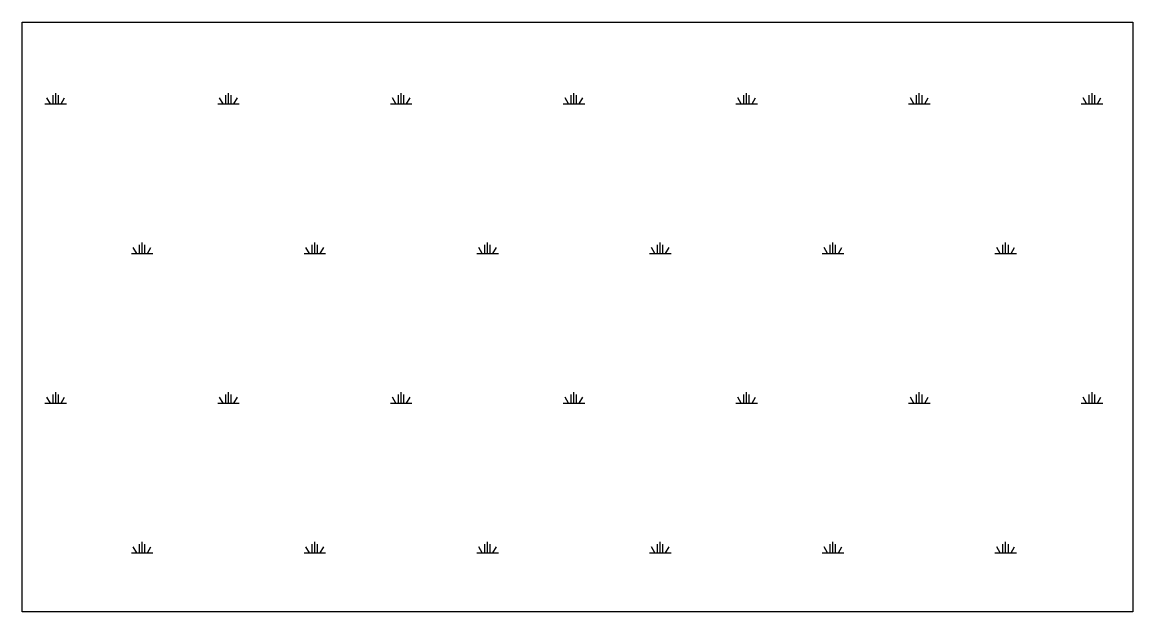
# Model space of a CAD drawing. Header units: metres. Extents: x -0.5 to 24, y 2 to 15.
import ezdxf

# ---------------------------------------------------------------- set-up
doc = ezdxf.new("R2010")
doc.units = ezdxf.units.M

msp = doc.modelspace()

# ---------------------------------------------------------------- hatches: boundary and pattern name
h = msp.add_hatch()
h.set_pattern_fill('SWAMP', scale=0.15)
h.paths.add_polyline_path([(24, 2), (24, 15), (-0.5, 15), (-0.5, 2)])

# ---------------------------------------------------------------- linework, layer by layer
msp.add_lwpolyline([(-0.5, 15), (24, 15), (24, 2), (-0.5, 2)], close=True)

doc.saveas('drawing.dxf')
